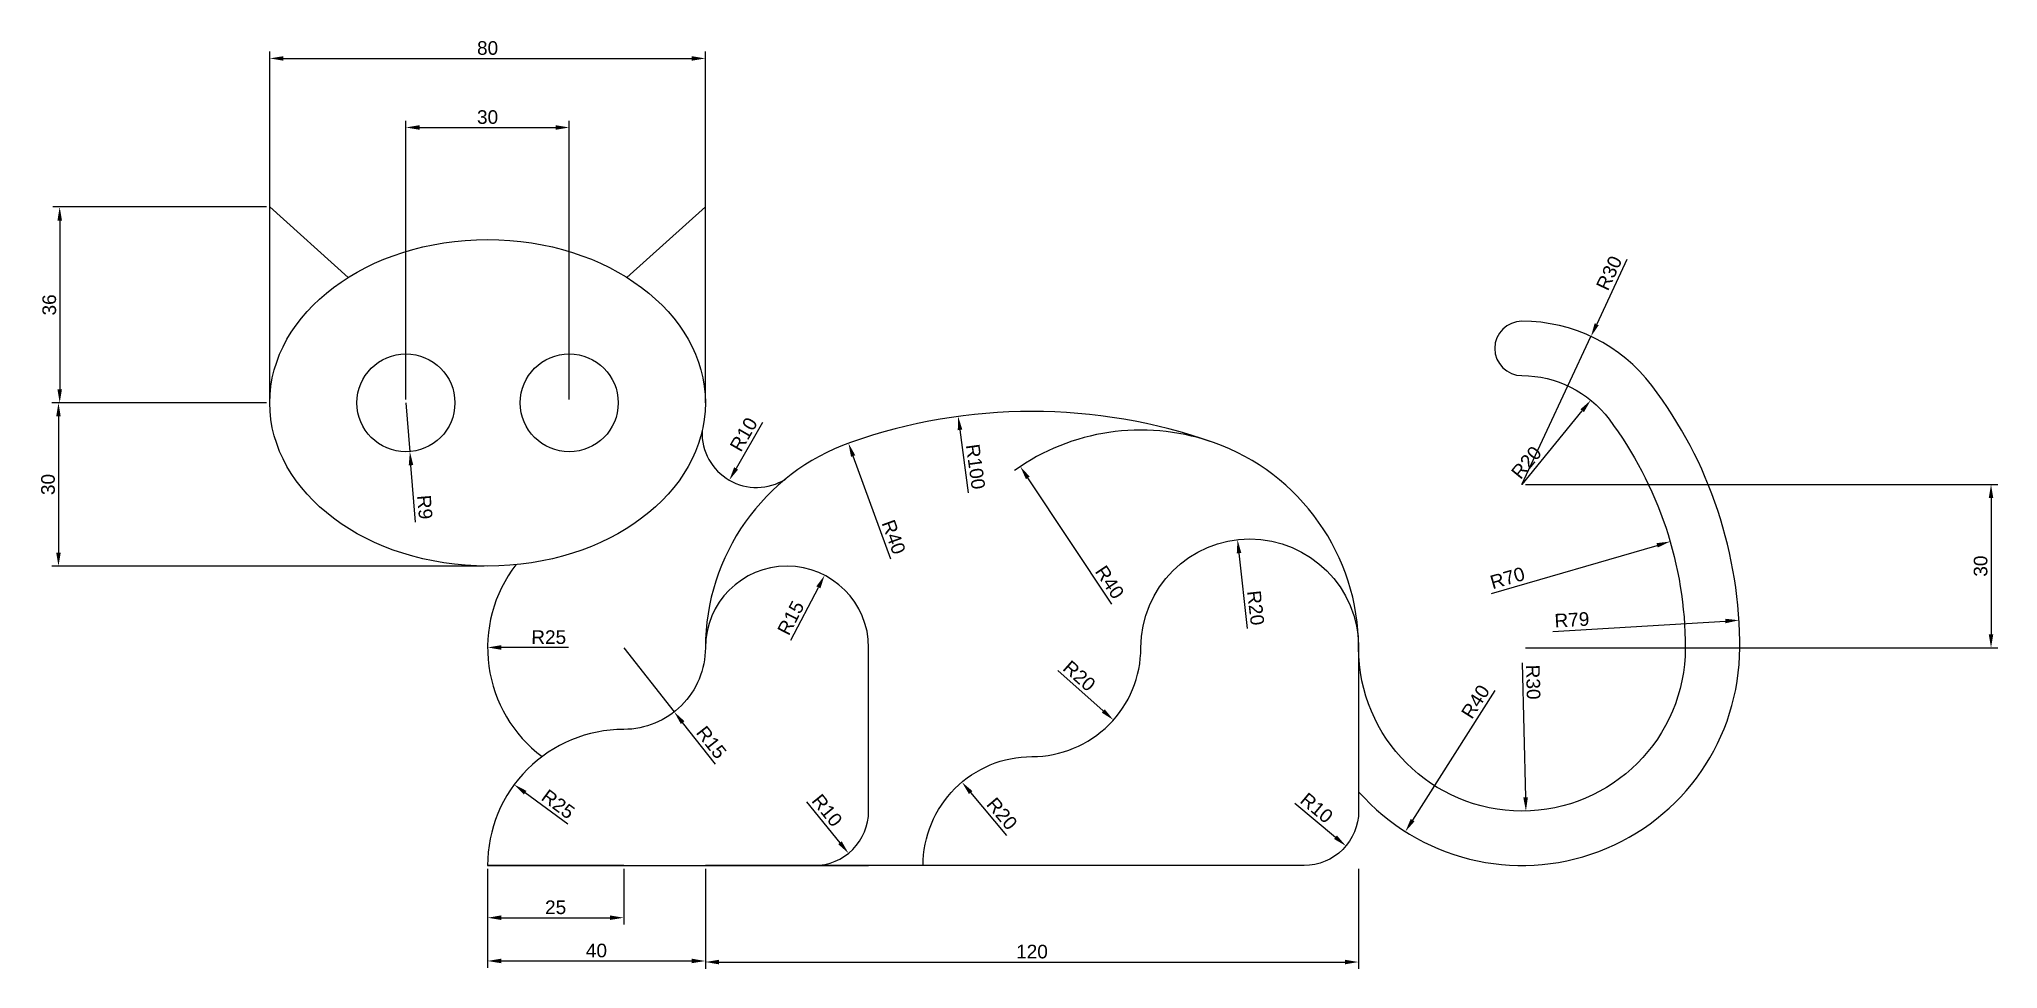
# Model space of a CAD drawing. Header units: millimetres. Extents: x 2993 to 3352, y 1248 to 1419.
import ezdxf

# ---------------------------------------------------------------- set-up
doc = ezdxf.new("R2010")
doc.units = ezdxf.units.MM
doc.styles.get("Standard").update_dxf_attribs({"font": 'arial.ttf'})
doc.dimstyles.new('ISO-25', dxfattribs={"dimtxt": 2.5, "dimasz": 2.5, "dimexe": 1.25, "dimexo": 0.625, "dimtad": 1, "dimtxsty": 'Standard', "dimcen": 2.5, "dimadec": 0, "dimazin": 0, "dimtfac": 1, "dimtmove": 0, "dimatfit": 3, "dimfxl": 1, "dimarcsym": 0})

# ---------------------------------------------------------------- blocks, each defined once
blk = doc.blocks.new('*D8')
at = {"color": 0, "lineweight": -2, "transparency": 16777216}
blk.add_line((3125.5, 1348.08), (3120.65, 1339.66), dxfattribs=at)
at = {"color": 0, "transparency": 16777216}
blk.add_solid([(3120.29, 1339.87), (3121.01, 1339.45), (3119.4, 1337.49)], dxfattribs=at)
at = {"layer": 'Defpoints', "color": 0, "transparency": 16777216}
for p in [(3124.39, 1346.16), (3119.4, 1337.49)]:
    blk.add_point(p, dxfattribs=at)
at = {"color": 0, "transparency": 16777216, "insert": (3122.05, 1345.9), "char_height": 2.5, "attachment_point": 5, "rotation": 60.0605}
blk.add_mtext('R10', dxfattribs=at)
blk = doc.blocks.new('*D9')
at = {"color": 0, "lineweight": -2, "transparency": 16777216}
for p, q in [((3060, 1352.33), (3060, 1403.55)), ((3090, 1352.33), (3090, 1403.55)), ((3062.5, 1402.3), (3087.5, 1402.3))]:
    blk.add_line(p, q, dxfattribs=at)
at = {"color": 0, "transparency": 16777216}
for points in [[(3062.5, 1402.72), (3062.5, 1401.88), (3060, 1402.3)], [(3087.5, 1402.72), (3087.5, 1401.88), (3090, 1402.3)]]:
    blk.add_solid(points, dxfattribs=at)
at = {"layer": 'Defpoints', "color": 0, "transparency": 16777216}
for p in [(3090, 1402.3), (3060, 1351.7), (3090, 1351.7)]:
    blk.add_point(p, dxfattribs=at)
at = {"color": 0, "transparency": 16777216, "insert": (3075, 1404.2), "char_height": 2.5, "attachment_point": 5}
blk.add_mtext('30', dxfattribs=at)
blk = doc.blocks.new('*D10')
at = {"color": 0, "lineweight": -2, "transparency": 16777216}
for p, q in [((3034.38, 1387.7), (2995.15, 1387.7)), ((2996.4, 1385.2), (2996.4, 1354.2)), ((3034.38, 1351.7), (2995.15, 1351.7))]:
    blk.add_line(p, q, dxfattribs=at)
at = {"color": 0, "transparency": 16777216}
for points in [[(2995.99, 1385.2), (2996.82, 1385.2), (2996.4, 1387.7)], [(2995.99, 1354.2), (2996.82, 1354.2), (2996.4, 1351.7)]]:
    blk.add_solid(points, dxfattribs=at)
at = {"layer": 'Defpoints', "color": 0, "transparency": 16777216}
for p in [(3035, 1387.7), (2996.4, 1351.7), (3035, 1351.7)]:
    blk.add_point(p, dxfattribs=at)
at = {"color": 0, "transparency": 16777216, "insert": (2994.5, 1369.7), "char_height": 2.5, "attachment_point": 5, "rotation": 90}
blk.add_mtext('36', dxfattribs=at)
blk = doc.blocks.new('*D11')
at = {"color": 0, "lineweight": -2, "transparency": 16777216}
for p, q in [((3034.38, 1351.7), (2994.93, 1351.7)), ((2996.18, 1349.2), (2996.18, 1324.2)), ((3074.38, 1321.7), (2994.93, 1321.7))]:
    blk.add_line(p, q, dxfattribs=at)
at = {"color": 0, "transparency": 16777216}
for points in [[(2995.76, 1349.2), (2996.59, 1349.2), (2996.18, 1351.7)], [(2995.76, 1324.2), (2996.59, 1324.2), (2996.18, 1321.7)]]:
    blk.add_solid(points, dxfattribs=at)
at = {"layer": 'Defpoints', "color": 0, "transparency": 16777216}
for p in [(3035, 1351.7), (2996.18, 1321.7), (3075, 1321.7)]:
    blk.add_point(p, dxfattribs=at)
at = {"color": 0, "transparency": 16777216, "insert": (2994.27, 1336.7), "char_height": 2.5, "attachment_point": 5, "rotation": 90}
blk.add_mtext('30', dxfattribs=at)
blk = doc.blocks.new('*D12')
at = {"color": 0, "lineweight": -2, "transparency": 16777216}
for p, q in [((3035, 1352.33), (3035, 1416.24)), ((3037.5, 1414.99), (3112.5, 1414.99)), ((3115, 1352.33), (3115, 1416.24))]:
    blk.add_line(p, q, dxfattribs=at)
at = {"color": 0, "transparency": 16777216}
for points in [[(3037.5, 1415.4), (3037.5, 1414.57), (3035, 1414.99)], [(3112.5, 1415.4), (3112.5, 1414.57), (3115, 1414.99)]]:
    blk.add_solid(points, dxfattribs=at)
at = {"layer": 'Defpoints', "color": 0, "transparency": 16777216}
for p in [(3115, 1414.99), (3035, 1351.7), (3115, 1351.7)]:
    blk.add_point(p, dxfattribs=at)
at = {"color": 0, "transparency": 16777216, "insert": (3075, 1416.89), "char_height": 2.5, "attachment_point": 5}
blk.add_mtext('80', dxfattribs=at)
blk = doc.blocks.new('*D13')
at = {"color": 0, "lineweight": -2, "transparency": 16777216}
for p, q in [((3075, 1266.08), (3075, 1255.85)), ((3100, 1266.08), (3100, 1255.85)), ((3077.5, 1257.1), (3097.5, 1257.1))]:
    blk.add_line(p, q, dxfattribs=at)
at = {"color": 0, "transparency": 16777216}
for points in [[(3077.5, 1257.52), (3077.5, 1256.69), (3075, 1257.1)], [(3097.5, 1257.52), (3097.5, 1256.69), (3100, 1257.1)]]:
    blk.add_solid(points, dxfattribs=at)
at = {"layer": 'Defpoints', "color": 0, "transparency": 16777216}
for p in [(3075, 1266.7), (3100, 1266.7), (3100, 1257.1)]:
    blk.add_point(p, dxfattribs=at)
at = {"color": 0, "transparency": 16777216, "insert": (3087.5, 1259), "char_height": 2.5, "attachment_point": 5}
blk.add_mtext('25', dxfattribs=at)
blk = doc.blocks.new('*D14')
at = {"color": 0, "lineweight": -2, "transparency": 16777216}
for p, q in [((3075, 1266.08), (3075, 1247.9)), ((3115, 1266.08), (3115, 1247.9)), ((3077.5, 1249.15), (3112.5, 1249.15))]:
    blk.add_line(p, q, dxfattribs=at)
at = {"color": 0, "transparency": 16777216}
for points in [[(3077.5, 1249.57), (3077.5, 1248.74), (3075, 1249.15)], [(3112.5, 1249.57), (3112.5, 1248.74), (3115, 1249.15)]]:
    blk.add_solid(points, dxfattribs=at)
at = {"layer": 'Defpoints', "color": 0, "transparency": 16777216}
for p in [(3075, 1266.7), (3115, 1266.7), (3115, 1249.15)]:
    blk.add_point(p, dxfattribs=at)
at = {"color": 0, "transparency": 16777216, "insert": (3095, 1251.06), "char_height": 2.5, "attachment_point": 5}
blk.add_mtext('40', dxfattribs=at)
blk = doc.blocks.new('*D15')
at = {"color": 0, "lineweight": -2, "transparency": 16777216}
blk.add_line((3149.05, 1323.01), (3142.15, 1341.93), dxfattribs=at)
at = {"color": 0, "transparency": 16777216}
blk.add_solid([(3142.54, 1342.07), (3141.76, 1341.79), (3141.29, 1344.28)], dxfattribs=at)
at = {"layer": 'Defpoints', "color": 0, "transparency": 16777216}
for p in [(3141.29, 1344.28), (3155, 1306.7)]:
    blk.add_point(p, dxfattribs=at)
at = {"color": 0, "transparency": 16777216, "insert": (3149.6, 1327.05), "char_height": 2.5, "attachment_point": 5, "rotation": 290.0418}
blk.add_mtext('R40', dxfattribs=at)
blk = doc.blocks.new('*D16')
at = {"color": 0, "lineweight": -2, "transparency": 16777216}
for p, q in [((3115, 1266.08), (3115, 1247.71)), ((3235, 1266.08), (3235, 1247.71)), ((3117.5, 1248.96), (3232.5, 1248.96))]:
    blk.add_line(p, q, dxfattribs=at)
at = {"color": 0, "transparency": 16777216}
for points in [[(3117.5, 1249.37), (3117.5, 1248.54), (3115, 1248.96)], [(3232.5, 1249.37), (3232.5, 1248.54), (3235, 1248.96)]]:
    blk.add_solid(points, dxfattribs=at)
at = {"layer": 'Defpoints', "color": 0, "transparency": 16777216}
for p in [(3115, 1266.7), (3235, 1266.7), (3235, 1248.96)]:
    blk.add_point(p, dxfattribs=at)
at = {"color": 0, "transparency": 16777216, "insert": (3175, 1250.86), "char_height": 2.5, "attachment_point": 5}
blk.add_mtext('120', dxfattribs=at)
blk = doc.blocks.new('*D17')
at = {"color": 0, "lineweight": -2, "transparency": 16777216}
blk.add_line((3089.74, 1274.28), (3081.9, 1280.07), dxfattribs=at)
at = {"color": 0, "transparency": 16777216}
blk.add_solid([(3082.15, 1280.41), (3081.66, 1279.74), (3079.89, 1281.56)], dxfattribs=at)
at = {"layer": 'Defpoints', "color": 0, "transparency": 16777216}
for p in [(3079.89, 1281.56), (3100, 1266.7)]:
    blk.add_point(p, dxfattribs=at)
at = {"color": 0, "transparency": 16777216, "insert": (3087.96, 1277.96), "char_height": 2.5, "attachment_point": 5, "rotation": 323.5453}
blk.add_mtext('R25', dxfattribs=at)
blk = doc.blocks.new('*D18')
at = {"color": 0, "lineweight": -2, "transparency": 16777216}
for p, q in [((3100, 1306.7), (3109.28, 1294.92)), ((3116.86, 1285.3), (3110.83, 1292.95))]:
    blk.add_line(p, q, dxfattribs=at)
at = {"color": 0, "transparency": 16777216}
blk.add_solid([(3111.16, 1293.21), (3110.5, 1292.7), (3109.28, 1294.92)], dxfattribs=at)
at = {"layer": 'Defpoints', "color": 0, "transparency": 16777216}
for p in [(3100, 1306.7), (3109.28, 1294.92)]:
    blk.add_point(p, dxfattribs=at)
at = {"color": 0, "transparency": 16777216, "insert": (3116.11, 1289.32), "char_height": 2.5, "attachment_point": 5, "rotation": 308.2311}
blk.add_mtext('R15', dxfattribs=at)
blk = doc.blocks.new('*D19')
at = {"color": 0, "lineweight": -2, "transparency": 16777216}
blk.add_line((3089.85, 1306.73), (3077.5, 1306.75), dxfattribs=at)
at = {"color": 0, "transparency": 16777216}
blk.add_solid([(3077.5, 1307.17), (3077.5, 1306.34), (3075, 1306.76)], dxfattribs=at)
at = {"layer": 'Defpoints', "color": 0, "transparency": 16777216}
for p in [(3075, 1306.76), (3100, 1306.7)]:
    blk.add_point(p, dxfattribs=at)
at = {"color": 0, "transparency": 16777216, "insert": (3086.23, 1308.64), "char_height": 2.5, "attachment_point": 5, "rotation": 359.8642}
blk.add_mtext('R25', dxfattribs=at)
blk = doc.blocks.new('*D20')
at = {"color": 0, "lineweight": -2, "transparency": 16777216}
blk.add_line((3130.72, 1308.09), (3135.76, 1317.8), dxfattribs=at)
at = {"color": 0, "transparency": 16777216}
blk.add_solid([(3135.39, 1317.99), (3136.13, 1317.61), (3136.91, 1320.02)], dxfattribs=at)
at = {"layer": 'Defpoints', "color": 0, "transparency": 16777216}
for p in [(3136.91, 1320.02), (3130, 1306.7)]:
    blk.add_point(p, dxfattribs=at)
at = {"color": 0, "transparency": 16777216, "insert": (3130.7, 1312.18), "char_height": 2.5, "attachment_point": 5, "rotation": 62.5865}
blk.add_mtext('R15', dxfattribs=at)
blk = doc.blocks.new('*D21')
at = {"color": 0, "lineweight": -2, "transparency": 16777216}
blk.add_line((3163.37, 1335.18), (3161.79, 1346.73), dxfattribs=at)
at = {"color": 0, "transparency": 16777216}
blk.add_solid([(3162.2, 1346.79), (3161.37, 1346.68), (3161.45, 1349.21)], dxfattribs=at)
at = {"layer": 'Defpoints', "color": 0, "transparency": 16777216}
for p in [(3161.45, 1349.21), (3175, 1250.13)]:
    blk.add_point(p, dxfattribs=at)
at = {"color": 0, "transparency": 16777216, "insert": (3164.63, 1339.98), "char_height": 2.5, "attachment_point": 5, "rotation": 277.7893}
blk.add_mtext('R100', dxfattribs=at)
blk = doc.blocks.new('*D23')
at = {"color": 0, "lineweight": -2, "transparency": 16777216}
blk.add_line((3214.6, 1310.23), (3213.03, 1324.09), dxfattribs=at)
at = {"color": 0, "transparency": 16777216}
blk.add_solid([(3213.45, 1324.14), (3212.62, 1324.04), (3212.75, 1326.57)], dxfattribs=at)
at = {"layer": 'Defpoints', "color": 0, "transparency": 16777216}
for p in [(3212.75, 1326.57), (3215, 1306.7)]:
    blk.add_point(p, dxfattribs=at)
at = {"color": 0, "transparency": 16777216, "insert": (3216.09, 1314.03), "char_height": 2.5, "attachment_point": 5, "rotation": 276.4556}
blk.add_mtext('R20', dxfattribs=at)
blk = doc.blocks.new('*D24')
at = {"color": 0, "lineweight": -2, "transparency": 16777216}
blk.add_line((3179.73, 1302.51), (3188.09, 1295.09), dxfattribs=at)
at = {"color": 0, "transparency": 16777216}
blk.add_solid([(3188.37, 1295.4), (3187.82, 1294.78), (3189.96, 1293.43)], dxfattribs=at)
at = {"layer": 'Defpoints', "color": 0, "transparency": 16777216}
for p in [(3175, 1306.7), (3189.96, 1293.43)]:
    blk.add_point(p, dxfattribs=at)
at = {"color": 0, "transparency": 16777216, "insert": (3183.69, 1301.53), "char_height": 2.5, "attachment_point": 5, "rotation": 318.4335}
blk.add_mtext('R20', dxfattribs=at)
blk = doc.blocks.new('*D25')
at = {"color": 0, "lineweight": -2, "transparency": 16777216}
blk.add_line((3170.36, 1272.23), (3163.74, 1280.1), dxfattribs=at)
at = {"color": 0, "transparency": 16777216}
blk.add_solid([(3164.06, 1280.37), (3163.42, 1279.83), (3162.13, 1282.01)], dxfattribs=at)
at = {"layer": 'Defpoints', "color": 0, "transparency": 16777216}
for p in [(3162.13, 1282.01), (3175, 1266.7)]:
    blk.add_point(p, dxfattribs=at)
at = {"color": 0, "transparency": 16777216, "insert": (3169.49, 1276.21), "char_height": 2.5, "attachment_point": 5, "rotation": 310.0392}
blk.add_mtext('R20', dxfattribs=at)
blk = doc.blocks.new('*D26')
at = {"color": 0, "lineweight": -2, "transparency": 16777216}
blk.add_line((3223.3, 1278.12), (3230.76, 1271.89), dxfattribs=at)
at = {"color": 0, "transparency": 16777216}
blk.add_solid([(3231.02, 1272.21), (3230.49, 1271.57), (3232.67, 1270.29)], dxfattribs=at)
at = {"layer": 'Defpoints', "color": 0, "transparency": 16777216}
for p in [(3225, 1276.7), (3232.67, 1270.29)]:
    blk.add_point(p, dxfattribs=at)
at = {"color": 0, "transparency": 16777216, "insert": (3227.29, 1277.27), "char_height": 2.5, "attachment_point": 5, "rotation": 320.1131}
blk.add_mtext('R10', dxfattribs=at)
blk = doc.blocks.new('*D27')
at = {"color": 0, "lineweight": -2, "transparency": 16777216}
blk.add_line((3265.07, 1303.95), (3265.67, 1279.21), dxfattribs=at)
at = {"color": 0, "transparency": 16777216}
blk.add_solid([(3266.09, 1279.22), (3265.25, 1279.2), (3265.73, 1276.71)], dxfattribs=at)
at = {"layer": 'Defpoints', "color": 0, "transparency": 16777216}
for p in [(3265, 1306.7), (3265.73, 1276.71)]:
    blk.add_point(p, dxfattribs=at)
at = {"color": 0, "transparency": 16777216, "insert": (3267.06, 1300.39), "char_height": 2.5, "attachment_point": 5, "rotation": 271.3937}
blk.add_mtext('R30', dxfattribs=at)
blk = doc.blocks.new('*D28')
at = {"color": 0, "lineweight": -2, "transparency": 16777216}
blk.add_line((3260, 1298.82), (3244.92, 1275.03), dxfattribs=at)
at = {"color": 0, "transparency": 16777216}
blk.add_solid([(3244.57, 1275.25), (3245.27, 1274.81), (3243.58, 1272.92)], dxfattribs=at)
at = {"layer": 'Defpoints', "color": 0, "transparency": 16777216}
for p in [(3265, 1306.7), (3243.58, 1272.92)]:
    blk.add_point(p, dxfattribs=at)
at = {"color": 0, "transparency": 16777216, "insert": (3256.47, 1296.79), "char_height": 2.5, "attachment_point": 5, "rotation": 57.6242}
blk.add_mtext('R40', dxfattribs=at)
blk = doc.blocks.new('*D29')
at = {"color": 0, "lineweight": -2, "transparency": 16777216}
blk.add_line((3259.41, 1316.69), (3289.82, 1325.52), dxfattribs=at)
at = {"color": 0, "transparency": 16777216}
blk.add_solid([(3289.71, 1325.92), (3289.94, 1325.12), (3292.23, 1326.22)], dxfattribs=at)
at = {"layer": 'Defpoints', "color": 0, "transparency": 16777216}
for p in [(3292.23, 1326.22), (3225, 1306.7)]:
    blk.add_point(p, dxfattribs=at)
at = {"color": 0, "transparency": 16777216, "insert": (3262.34, 1319.52), "char_height": 2.5, "attachment_point": 5, "rotation": 16.1891}
blk.add_mtext('R70', dxfattribs=at)
blk = doc.blocks.new('*D30')
at = {"color": 0, "lineweight": -2, "transparency": 16777216}
blk.add_line((3270.69, 1309.72), (3302.37, 1311.61), dxfattribs=at)
at = {"color": 0, "transparency": 16777216}
blk.add_solid([(3302.34, 1312.03), (3302.39, 1311.2), (3304.86, 1311.76)], dxfattribs=at)
at = {"layer": 'Defpoints', "color": 0, "transparency": 16777216}
for p in [(3304.86, 1311.76), (3226, 1307.03)]:
    blk.add_point(p, dxfattribs=at)
at = {"color": 0, "transparency": 16777216, "insert": (3274.18, 1311.83), "char_height": 2.5, "attachment_point": 5, "rotation": 3.4322}
blk.add_mtext('R79', dxfattribs=at)
blk = doc.blocks.new('*D33')
at = {"color": 0, "lineweight": -2, "transparency": 16777216}
blk.add_line((3189.69, 1314.69), (3174.23, 1337.93), dxfattribs=at)
blk.add_arc((3195, 1306.7), 40, 71.424, 125.4202, dxfattribs=at)
at = {"color": 0, "transparency": 16777216}
blk.add_solid([(3174.58, 1338.16), (3173.89, 1337.69), (3172.85, 1340.01)], dxfattribs=at)
at = {"layer": 'Defpoints', "color": 0, "transparency": 16777216}
for p in [(3172.85, 1340.01), (3195, 1306.7)]:
    blk.add_point(p, dxfattribs=at)
at = {"color": 0, "transparency": 16777216, "insert": (3189.27, 1318.75), "char_height": 2.5, "attachment_point": 5, "rotation": 303.6297}
blk.add_mtext('R40', dxfattribs=at)
blk = doc.blocks.new('*D34')
at = {"color": 0, "lineweight": -2, "transparency": 16777216}
blk.add_line((3133.6, 1278.42), (3139.73, 1270.88), dxfattribs=at)
at = {"color": 0, "transparency": 16777216}
blk.add_solid([(3140.05, 1271.14), (3139.4, 1270.62), (3141.3, 1268.94)], dxfattribs=at)
at = {"layer": 'Defpoints', "color": 0, "transparency": 16777216}
for p in [(3135, 1276.7), (3141.3, 1268.94)]:
    blk.add_point(p, dxfattribs=at)
at = {"color": 0, "transparency": 16777216, "insert": (3137.36, 1276.82), "char_height": 2.5, "attachment_point": 5, "rotation": 309.0707}
blk.add_mtext('R10', dxfattribs=at)
blk = doc.blocks.new('*D36')
at = {"color": 0, "lineweight": -2, "transparency": 16777216}
for p, q in [((3265.63, 1336.7), (3352.42, 1336.7)), ((3351.17, 1334.2), (3351.17, 1309.2)), ((3265.63, 1306.7), (3352.42, 1306.7))]:
    blk.add_line(p, q, dxfattribs=at)
at = {"color": 0, "transparency": 16777216}
for points in [[(3350.75, 1334.2), (3351.58, 1334.2), (3351.17, 1336.7)], [(3350.75, 1309.2), (3351.58, 1309.2), (3351.17, 1306.7)]]:
    blk.add_solid(points, dxfattribs=at)
at = {"layer": 'Defpoints', "color": 0, "transparency": 16777216}
for p in [(3265, 1336.7), (3265, 1306.7), (3351.17, 1306.7)]:
    blk.add_point(p, dxfattribs=at)
at = {"color": 0, "transparency": 16777216, "insert": (3349.26, 1321.7), "char_height": 2.5, "attachment_point": 5, "rotation": 90}
blk.add_mtext('30', dxfattribs=at)
blk = doc.blocks.new('*D37')
at = {"color": 0, "lineweight": -2, "transparency": 16777216}
blk.add_line((3265.02, 1336.73), (3276.07, 1350.26), dxfattribs=at)
at = {"color": 0, "transparency": 16777216}
blk.add_solid([(3275.75, 1350.52), (3276.39, 1349.99), (3277.65, 1352.19)], dxfattribs=at)
at = {"layer": 'Defpoints', "color": 0, "transparency": 16777216}
for p in [(3277.65, 1352.19), (3265, 1336.7)]:
    blk.add_point(p, dxfattribs=at)
at = {"color": 0, "transparency": 16777216, "insert": (3265.83, 1340.73), "char_height": 2.5, "attachment_point": 5, "rotation": 50.7603}
blk.add_mtext('R20', dxfattribs=at)
blk = doc.blocks.new('*D38')
at = {"color": 0, "lineweight": -2, "transparency": 16777216}
for p, q in [((3284.27, 1378.02), (3278.74, 1366.16)), ((3265, 1336.7), (3277.68, 1363.89))]:
    blk.add_line(p, q, dxfattribs=at)
at = {"color": 0, "transparency": 16777216}
blk.add_solid([(3278.36, 1366.33), (3279.11, 1365.98), (3277.68, 1363.89)], dxfattribs=at)
at = {"layer": 'Defpoints', "color": 0, "transparency": 16777216}
for p in [(3277.68, 1363.89), (3265, 1336.7)]:
    blk.add_point(p, dxfattribs=at)
at = {"color": 0, "transparency": 16777216, "insert": (3281.02, 1375.55), "char_height": 2.5, "attachment_point": 5, "rotation": 65.0016}
blk.add_mtext('R30', dxfattribs=at)
blk = doc.blocks.new('*D39')
at = {"color": 0, "lineweight": -2, "transparency": 16777216}
for p, q in [((3060, 1351.7), (3060.73, 1342.73)), ((3061.79, 1329.75), (3060.93, 1340.24))]:
    blk.add_line(p, q, dxfattribs=at)
at = {"color": 0, "transparency": 16777216}
blk.add_solid([(3061.35, 1340.27), (3060.52, 1340.21), (3060.73, 1342.73)], dxfattribs=at)
at = {"layer": 'Defpoints', "color": 0, "transparency": 16777216}
for p in [(3060, 1351.7), (3060.73, 1342.73)]:
    blk.add_point(p, dxfattribs=at)
at = {"color": 0, "transparency": 16777216, "insert": (3063.47, 1332.54), "char_height": 2.5, "attachment_point": 5, "rotation": 274.653}
blk.add_mtext('R9', dxfattribs=at)

msp = doc.modelspace()

# ---------------------------------------------------------------- linework, layer by layer
for p, q in [((3115.001, 1387.702), (3100.609, 1374.748)), ((3115.001, 1351.702), (3115.001, 1387.702))]:
    msp.add_line(p, q)
msp.add_lwpolyline([(3035.001, 1351.702), (3035.001, 1387.702), (3049.394, 1374.748)])
for points in [[(3305, 1306.36, 0.1662231), (3288.878, 1354.865, 0.2342686), (3265.001, 1366.702, 1), (3265.001, 1356.702, -0.236068), (3281.001, 1348.702, -0.1622777), (3295.001, 1306.702, -1), (3235.001, 1306.702, 0.3178372), (3208.335, 1344.414, 0.1715729), (3141.668, 1344.414, 0.3178372), (3115.001, 1306.702, -0.4142136), (3100.001, 1291.702, 0.4142136), (3075.001, 1266.702), (3100.001, 1266.702), (3075.001, 1266.702), (3115.001, 1266.702)], [(3175.001, 1266.702), (3155.001, 1266.702, -0.4142136), (3175.001, 1286.702, 0.4142136), (3195.001, 1306.702, -1), (3235.001, 1306.702), (3235.001, 1276.702), (3235.001, 1276.702, -0.4142136), (3225.001, 1266.702), (3115.001, 1266.702), (3145.001, 1266.702)], [(3135.001, 1266.702, 0.4142136), (3145.001, 1276.702), (3145.001, 1306.702, 1), (3115.001, 1306.702)]]:
    msp.add_lwpolyline(points, format="xyb")
for centre in [(3060.001, 1351.702), (3090.001, 1351.702)]:
    msp.add_circle(centre, 9)
for centre, radius, start, end in [((3124.394, 1346.16), 10, 177.9294, 302.0853), ((3100.001, 1306.702), 25, 142.39925, 233.1301), ((3265.001, 1306.702), 40, 221.40962, 0)]:
    msp.add_arc(centre, radius, start, end)
msp.add_ellipse((3075.001, 1351.702), major_axis=(40, 0), ratio=0.75)

# ---------------------------------------------------------------- dimensions: what is measured, and where the dimension line sits
for base, p1, p2, picture, middle in [((3115.001, 1414.987), (3035.001, 1351.702), (3115.001, 1351.702), '*D12', (3075.001, 1416.888)), ((3090.001, 1402.302), (3060.001, 1351.702), (3090.001, 1351.702), '*D9', (3075.001, 1404.204)), ((3100.001, 1257.103), (3075.001, 1266.702), (3100.001, 1266.702), '*D13', (3087.501, 1259.005)), ((3115.001, 1249.154), (3075.001, 1266.702), (3115.001, 1266.702), '*D14', (3095.001, 1251.055)), ((3235.001, 1248.957), (3115.001, 1266.702), (3235.001, 1266.702), '*D16', (3175.001, 1250.859))]:
    dim = msp.add_linear_dim(base=base, p1=p1, p2=p2, dimstyle='ISO-25')
    dim.commit()
    dim.dimension.update_dxf_attribs({"geometry": picture, "text_midpoint": middle})
for base, p1, p2, picture, middle in [((2996.403, 1351.702), (3035.001, 1387.702), (3035.001, 1351.702), '*D10', (2994.5, 1369.702)), ((2996.176, 1321.702), (3035.001, 1351.702), (3075.001, 1321.702), '*D11', (2994.274, 1336.702)), ((3351.166, 1306.702), (3265.001, 1336.702), (3265.001, 1306.702), '*D36', (3349.264, 1321.702))]:
    dim = msp.add_linear_dim(base=base, p1=p1, p2=p2, angle=90, dimstyle='ISO-25')
    dim.commit()
    dim.dimension.update_dxf_attribs({"geometry": picture, "text_midpoint": middle})
for center, mpoint, picture, middle in [((3265.001, 1336.702), (3277.679, 1363.891), '*D38', (3282.742, 1374.749)), ((3060.001, 1351.702), (3060.731, 1342.731), '*D39', (3061.573, 1332.387)), ((3124.394, 1346.16), (3119.403, 1337.495), '*D8', (3123.699, 1344.954)), ((3175.001, 1250.133), (3161.448, 1349.21), '*D21', (3162.746, 1339.72)), ((3265.001, 1336.702), (3277.653, 1352.192), '*D37', (3267.306, 1339.524)), ((3195.001, 1306.702), (3172.848, 1340.007), '*D33', (3187.688, 1317.696)), ((3155.001, 1306.702), (3141.293, 1344.279), '*D15', (3147.816, 1326.397)), ((3215.001, 1306.702), (3212.753, 1326.575), '*D23', (3214.196, 1313.814)), ((3225.001, 1306.702), (3292.225, 1326.218), '*D29', (3262.871, 1317.696)), ((3130.001, 1306.702), (3136.907, 1320.017), '*D20', (3132.387, 1311.302)), ((3226.003, 1307.035), (3304.861, 1311.765), '*D30', (3274.297, 1309.931)), ((3100.001, 1306.702), (3075.001, 1306.761), '*D19', (3086.226, 1306.734)), ((3175.001, 1306.702), (3189.965, 1293.432), '*D24', (3182.432, 1300.112)), ((3265.001, 1306.702), (3243.582, 1272.919), '*D28', (3258.072, 1295.773)), ((3265.001, 1306.702), (3265.731, 1276.71), '*D27', (3265.156, 1300.34)), ((3100.001, 1266.702), (3079.893, 1281.556), '*D17', (3086.827, 1276.434)), ((3175.001, 1266.702), (3162.135, 1282.014), '*D25', (3168.036, 1274.991)), ((3135.001, 1276.702), (3141.304, 1268.938), '*D34', (3135.879, 1275.621)), ((3225.001, 1276.702), (3232.674, 1270.289), '*D26', (3226.07, 1275.809))]:
    dim = msp.add_radius_dim(center=center, mpoint=mpoint, dimstyle='ISO-25')
    dim.commit()
    dim.dimension.update_dxf_attribs({"geometry": picture, "text_midpoint": middle, "dimtype": 164})
dim = msp.add_radius_dim(center=(3100.001, 1306.702), mpoint=(3109.284, 1294.919), dimstyle='ISO-25')
dim.commit()
dim.dimension.update_dxf_attribs({"geometry": '*D18', "text_midpoint": (3116.112, 1289.323)})

doc.saveas('drawing.dxf')
